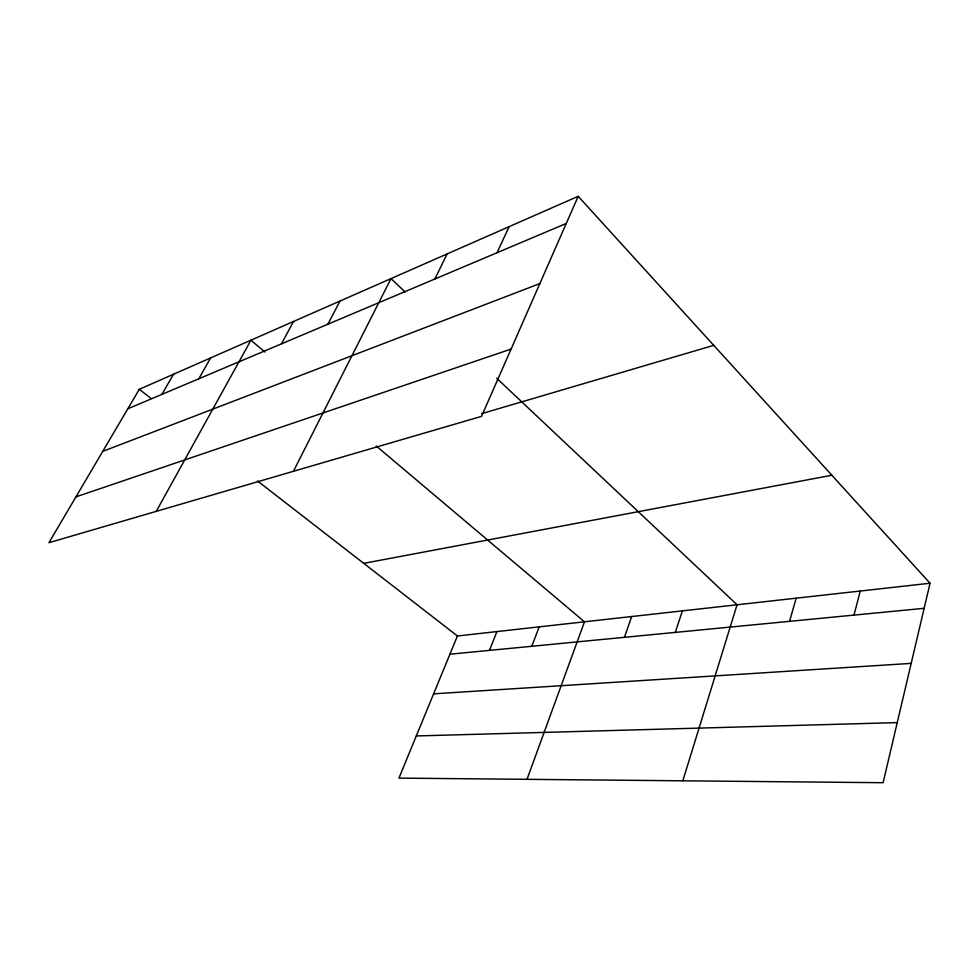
<?xml version="1.0" encoding="UTF-8"?>
<svg xmlns="http://www.w3.org/2000/svg" width="979" height="979" viewBox="0 0 979 979"><rect width="100%" height="100%" fill="white"/><g stroke="black" fill="none" stroke-linecap="round" stroke-linejoin="round"><path stroke-width="1.47" d="M930.05 583.239L883.095 782.71L398.942 778.109L457.426 635.983L930.05 583.239L578.197 196.29L139.299 389.299L48.95 542.696L481.533 416.369L578.197 196.29M853.982 615.106L860.284 591.022M789.551 621.347L796.172 598.181M682.816 780.801L737.065 604.777L496.647 378.2M675.314 632.397L682.387 610.872M624.443 637.317L631.663 616.537M527.008 779.321L584.487 621.8L376.217 445.983M531.781 646.287L539.196 626.854M489.476 650.374L496.94 631.577M497.051 252.717L509.153 226.651M434.896 278.978L447.085 253.953M293.431 471.303L390.976 278.623L405.135 291.975M327.867 324.233L340.007 301.03M281.45 343.849L293.516 321.479M156.236 511.368L250.918 340.215L264.93 352.036M198.823 378.775L210.632 357.935M161.89 394.39L173.54 374.235M127.808 408.794L566.278 223.457M102.734 451.38L539.857 283.58M75.934 496.879L511.099 349.075M481.582 413.676L713.74 345.354M363.76 563.353L831.856 475.243M449.936 654.205L924.152 608.314M433.624 693.842L911.18 663.383M416.295 735.951L897.241 722.612M139.299 389.299L151.207 398.539M257.44 480.909L457.426 635.983"/></g></svg>
